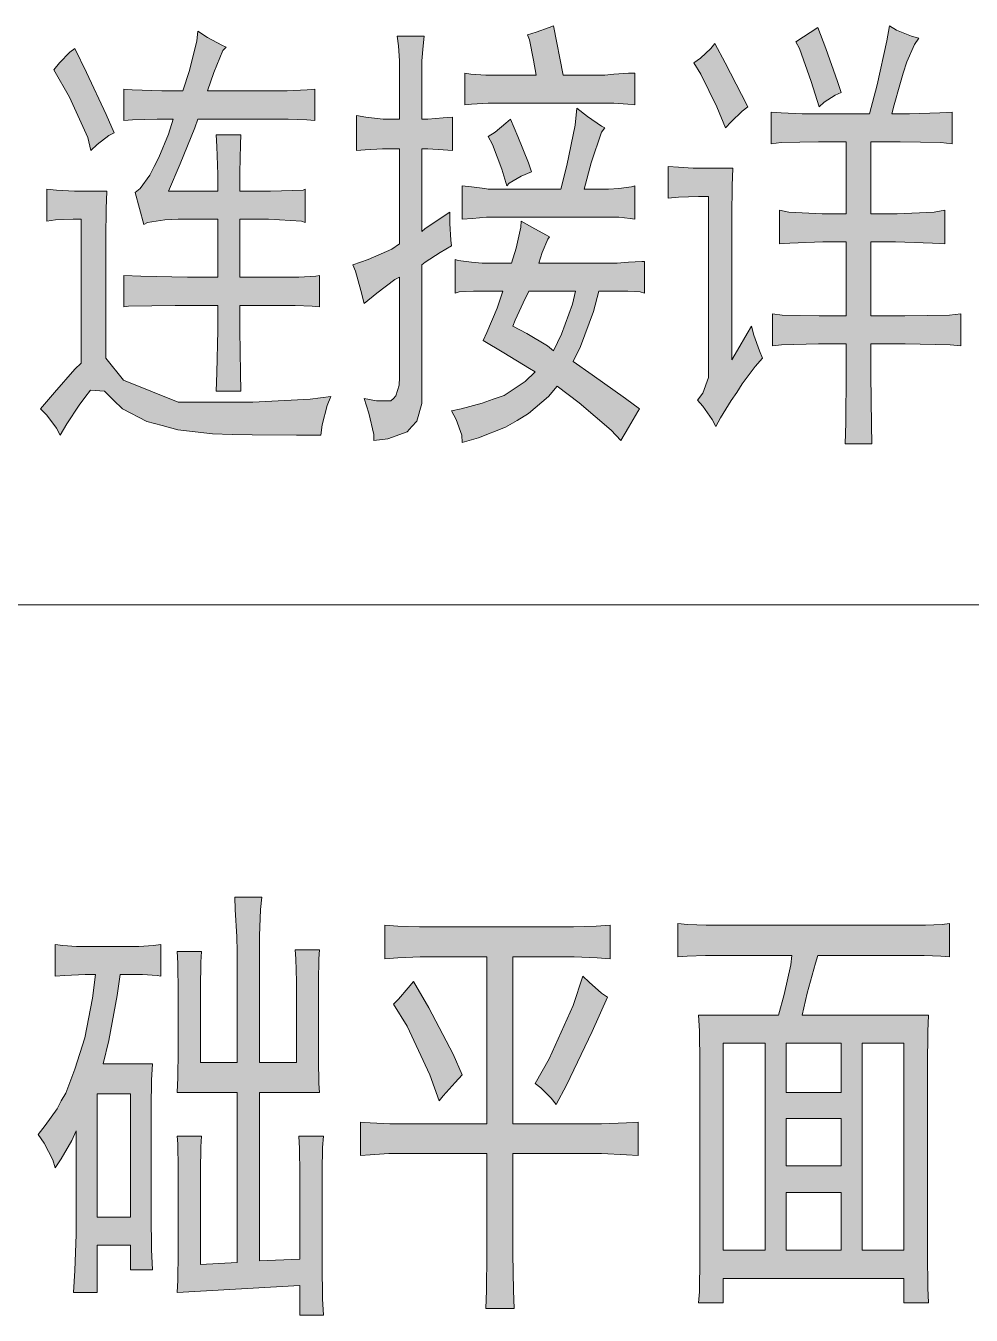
# Model space of a CAD drawing. Header units: millimetres. Extents: x 0 to 207, y 0 to 293.
# Drawn here: x 98.71 to 107.64, y 181.73 to 193.91 of the extents above; entities that cross this region are included whole.
import ezdxf

# ---------------------------------------------------------------- set-up
doc = ezdxf.new("R2010")
doc.units = ezdxf.units.MM

msp = doc.modelspace()

# ---------------------------------------------------------------- hatches: boundary and pattern name
h = msp.add_hatch(color=0)
h.dxf.hatch_style = 2
h.paths.add_polyline_path([(100.192417, 193.301056), (100.252389, 193.491556), (100.322944, 193.773778), (100.333528, 193.8655), (100.42525, 193.805528), (100.559306, 193.731444), (100.601639, 193.713806), (100.569889, 193.682056), (100.485222, 193.473917), (100.42525, 193.301056), (101.053194, 193.301056), (101.176667, 193.301056), (101.367167, 193.308111), (101.437722, 193.315167), (101.437722, 193.018833), (101.363639, 193.025889), (101.18725, 193.032944), (101.088472, 193.032944), (100.333528, 193.032944), (100.305306, 192.951806), (100.164194, 192.609611), (100.054833, 192.352083), (100.5205, 192.352083), (100.5205, 192.510833), (100.513444, 192.775417), (100.506389, 192.884778), (100.739222, 192.884778), (100.735694, 192.793056), (100.728639, 192.528472), (100.728639, 192.352083), (101.017917, 192.352083), (101.328361, 192.362667), (101.346, 192.369722), (101.346, 192.05575), (101.310722, 192.069861), (101.000278, 192.0875), (100.728639, 192.0875), (100.728639, 191.540694), (101.159028, 191.540694), (101.286028, 191.540694), (101.448306, 191.54775), (101.483583, 191.554806), (101.483583, 191.258472), (101.413028, 191.265528), (101.25075, 191.272583), (101.159028, 191.272583), (100.728639, 191.272583), (100.728639, 191.03975), (100.735694, 190.634056), (100.739222, 190.461194), (100.506389, 190.461194), (100.513444, 190.634056), (100.5205, 191.03975), (100.5205, 191.272583), (100.118333, 191.272583), (99.677361, 191.265528), (99.635028, 191.258472), (99.635028, 191.554806), (99.793778, 191.54775), (100.23475, 191.540694), (100.5205, 191.540694), (100.5205, 192.0875), (100.146556, 192.0875), (100.019556, 192.080444), (99.857278, 192.05575), (99.822, 192.038111), (99.740861, 192.337972), (99.786722, 192.376778), (99.878444, 192.503778), (99.920778, 192.584917), (99.963111, 192.669583), (100.054833, 192.891833), (100.100694, 193.032944), (99.949, 193.032944), (99.716167, 193.025889), (99.635028, 193.018833), (99.635028, 193.315167), (99.712639, 193.308111), (99.991333, 193.301056)])
h = msp.add_hatch(color=0)
h.dxf.hatch_style = 2
h.paths.add_polyline_path([(103.529694, 193.449222), (103.505, 193.590333), (103.466194, 193.780833), (103.448556, 193.830222), (103.529694, 193.854917), (103.653167, 193.89725), (103.691972, 193.914889), (103.783694, 193.449222), (104.178806, 193.449222), (104.263472, 193.456278), (104.401056, 193.466861), (104.461028, 193.466861), (104.461028, 193.167), (104.394, 193.174056), (104.263472, 193.184639), (104.192917, 193.184639), (103.169861, 193.184639), (103.074611, 193.184639), (102.919389, 193.174056), (102.855889, 193.167), (102.855889, 193.466861), (102.912333, 193.456278), (103.053444, 193.449222), (103.134583, 193.449222)])
h = msp.add_hatch(color=0)
h.dxf.hatch_style = 2
h.paths.add_polyline_path([(106.68, 193.082333), (106.750556, 193.3575), (106.842278, 193.773778), (106.866972, 193.914889), (106.934, 193.872556), (107.075111, 193.816111), (107.145667, 193.798472), (107.103333, 193.7385), (107.032778, 193.572694), (106.9975, 193.466861), (106.96575, 193.3575), (106.912833, 193.167), (106.888139, 193.082333), (107.057472, 193.082333), (107.343222, 193.092917), (107.459639, 193.099972), (107.459639, 192.800111), (107.353806, 192.810694), (106.969278, 192.81775), (106.690583, 192.81775), (106.690583, 192.136889), (106.941056, 192.136889), (107.290306, 192.154528), (107.389083, 192.172167), (107.389083, 191.854667), (107.272667, 191.861722), (106.923417, 191.872306), (106.690583, 191.872306), (106.690583, 191.173806), (107.011611, 191.173806), (107.434944, 191.180861), (107.540778, 191.191444), (107.540778, 190.891583), (107.442, 190.898639), (107.015139, 190.909222), (106.690583, 190.909222), (106.690583, 190.616417), (106.697639, 190.143694), (106.701167, 189.963778), (106.447167, 189.963778), (106.454222, 190.161333), (106.45775, 190.634056), (106.45775, 190.909222), (106.196694, 190.909222), (105.847444, 190.898639), (105.762778, 190.891583), (105.762778, 191.191444), (105.8545, 191.180861), (106.20375, 191.173806), (106.45775, 191.173806), (106.45775, 191.872306), (106.239028, 191.872306), (105.925056, 191.861722), (105.829806, 191.854667), (105.829806, 192.172167), (105.918, 192.154528), (106.231972, 192.136889), (106.45775, 192.136889), (106.45775, 192.81775), (106.196694, 192.81775), (105.843917, 192.810694), (105.748667, 192.800111), (105.748667, 193.099972), (105.843917, 193.092917), (106.041472, 193.082333), (106.143778, 193.082333)])
h = msp.add_hatch(color=0)
h.dxf.hatch_style = 2
h.paths.add_polyline_path([(106.189639, 193.89725), (106.26725, 193.699694), (106.376611, 193.38925), (106.411889, 193.283417), (106.355444, 193.258722), (106.249611, 193.191694), (106.20375, 193.149361), (106.126139, 193.38925), (106.016778, 193.699694), (105.9815, 193.763194)])
h = msp.add_hatch(color=0)
h.dxf.hatch_style = 2
h.paths.add_polyline_path([(102.238528, 193.032944), (102.238528, 193.530361), (102.238528, 193.583278), (102.227944, 193.724389), (102.217361, 193.816111), (102.471361, 193.816111), (102.460778, 193.724389), (102.450194, 193.583278), (102.450194, 193.530361), (102.450194, 193.032944), (102.506639, 193.032944), (102.651278, 193.043528), (102.739472, 193.050583), (102.739472, 192.736611), (102.651278, 192.743667), (102.506639, 192.750722), (102.450194, 192.750722), (102.450194, 191.971083), (102.478417, 191.995778), (102.612472, 192.0875), (102.714778, 192.154528), (102.714778, 192.045167), (102.721833, 191.889944), (102.728889, 191.837028), (102.623056, 191.773528), (102.481944, 191.681806), (102.450194, 191.657111), (102.450194, 190.461194), (102.450194, 190.344778), (102.400806, 190.178972), (102.354944, 190.129583), (102.309083, 190.076667), (102.129167, 190.013167), (101.995111, 189.995528), (101.995111, 190.051972), (101.94925, 190.253056), (101.903389, 190.394167), (102.019806, 190.369472), (102.157389, 190.369472), (102.182083, 190.394167), (102.20325, 190.418861), (102.235, 190.517639), (102.238528, 190.591722), (102.238528, 191.540694), (102.192667, 191.516), (102.023333, 191.389), (101.903389, 191.290222), (101.871639, 191.413694), (101.82225, 191.597139), (101.797556, 191.657111), (101.942194, 191.7065), (102.164444, 191.805278), (102.238528, 191.854667), (102.238528, 192.750722), (102.157389, 192.750722), (102.07625, 192.750722), (101.913972, 192.743667), (101.832833, 192.736611), (101.832833, 193.068222), (101.921028, 193.050583), (102.083306, 193.032944), (102.157389, 193.032944)])
h = msp.add_hatch(color=0)
h.dxf.hatch_style = 2
h.paths.add_polyline_path([(105.215972, 193.749083), (105.31475, 193.565639), (105.469972, 193.265778), (105.529944, 193.149361), (105.477028, 193.107028), (105.371194, 193.00825), (105.318278, 192.951806), (105.237139, 193.149361), (105.085444, 193.456278), (105.018417, 193.565639), (105.081917, 193.607972), (105.180694, 193.699694)])
h = msp.add_hatch(color=0)
h.dxf.hatch_style = 2
h.paths.add_polyline_path([(99.169361, 193.699694), (99.28225, 193.473917), (99.465694, 193.075278), (99.543306, 192.902417), (99.490389, 192.877722), (99.381028, 192.793056), (99.321056, 192.736611), (99.292833, 192.860083), (99.119972, 193.241083), (98.971806, 193.498611), (99.024722, 193.565639), (99.1235, 193.664417)])
h = msp.add_hatch(color=0)
h.dxf.hatch_style = 2
h.paths.add_polyline_path([(103.914222, 193.13525), (104.013, 193.057639), (104.147056, 192.965917), (104.178806, 192.951806), (104.147056, 192.909472), (104.048278, 192.620194), (103.98125, 192.369722), (104.214083, 192.369722), (104.309333, 192.376778), (104.429278, 192.394417), (104.461028, 192.401472), (104.461028, 192.0875), (104.418694, 192.094556), (104.309333, 192.105139), (104.238778, 192.105139), (103.099306, 192.105139), (103.0605, 192.105139), (102.926444, 192.094556), (102.831194, 192.0875), (102.831194, 192.401472), (102.919389, 192.394417), (103.042861, 192.376778), (103.074611, 192.369722), (103.762528, 192.369722), (103.818972, 192.5955), (103.896583, 192.9765)])
h = msp.add_hatch(color=0)
h.dxf.hatch_style = 2
h.paths.add_polyline_path([(103.286278, 193.032944), (103.356833, 192.867139), (103.455611, 192.620194), (103.483833, 192.535528), (103.388583, 192.493194), (103.275694, 192.426167), (103.251, 192.401472), (103.205139, 192.560222), (103.116944, 192.793056), (103.074611, 192.867139), (103.141639, 192.909472), (103.243944, 192.994139)])
h = msp.add_hatch(color=0)
h.dxf.hatch_style = 2
h.paths.add_polyline_path([(105.388833, 192.570806), (105.381778, 192.401472), (105.37825, 192.11925), (105.37825, 192.002833), (105.37825, 190.757528), (105.431167, 190.84925), (105.522889, 191.008), (105.565222, 191.075028), (105.586389, 190.990361), (105.639306, 190.842194), (105.667528, 190.775167), (105.596972, 190.694028), (105.477028, 190.53175), (105.424111, 190.450611), (105.371194, 190.373), (105.272417, 190.210722), (105.226556, 190.129583), (105.191278, 190.193083), (105.103083, 190.320083), (105.053694, 190.376528), (105.103083, 190.443556), (105.156, 190.591722), (105.156, 190.676389), (105.156, 192.302694), (105.064278, 192.302694), (104.873778, 192.295639), (104.775, 192.285056), (104.775, 192.584917), (104.873778, 192.577861), (105.011361, 192.570806), (105.053694, 192.570806)])
h = msp.add_hatch(color=0)
h.dxf.hatch_style = 2
h.paths.add_polyline_path([(99.47275, 192.352083), (99.465694, 192.186278), (99.462167, 191.914639), (99.462167, 191.805278), (99.462167, 190.775167), (99.6315, 190.567028), (100.146556, 190.358889), (100.495806, 190.358889), (100.852111, 190.358889), (101.395389, 190.387111), (101.589417, 190.411806), (101.554139, 190.327139), (101.508278, 190.143694), (101.494167, 190.044917), (101.264861, 190.044917), (100.845056, 190.048444), (100.658083, 190.051972), (100.471111, 190.059028), (100.143028, 190.097833), (99.994861, 190.136639), (99.850222, 190.175444), (99.620917, 190.295389), (99.53625, 190.376528), (99.451583, 190.461194), (99.317528, 190.471778), (99.264611, 190.401222), (99.211694, 190.330667), (99.095278, 190.154278), (99.031778, 190.044917), (98.9965, 190.111944), (98.904778, 190.235417), (98.844806, 190.295389), (98.978861, 190.450611), (99.169361, 190.669333), (99.229333, 190.725778), (99.229333, 192.0875), (99.15525, 192.0875), (98.989444, 192.080444), (98.904778, 192.069861), (98.904778, 192.369722), (98.9965, 192.362667), (99.165833, 192.352083), (99.239917, 192.352083)])
h = msp.add_hatch(color=0)
h.paths.add_polyline_path([(103.656694, 191.921694), (103.639056, 191.897), (103.586139, 191.773528), (103.554389, 191.671222), (104.295222, 191.671222), (104.401056, 191.681806), (104.528056, 191.688861), (104.55275, 191.688861), (104.55275, 191.389), (104.510417, 191.399583), (104.394, 191.406639), (104.319917, 191.406639), (104.122361, 191.406639), (104.069444, 191.216139), (103.9495, 190.884528), (103.878944, 190.743417), (104.058861, 190.616417), (104.372833, 190.394167), (104.506889, 190.295389), (104.48925, 190.270694), (104.401056, 190.119), (104.3305, 189.995528), (104.238778, 190.094306), (103.935389, 190.351833), (103.72725, 190.510583), (103.646111, 190.411806), (103.455611, 190.249528), (103.349778, 190.186028), (103.240417, 190.122528), (102.982889, 190.020222), (102.831194, 189.977889), (102.827667, 190.044917), (102.77475, 190.193083), (102.728889, 190.27775), (102.820611, 190.295389), (103.018167, 190.348306), (103.124, 190.387111), (103.226306, 190.422389), (103.423861, 190.552917), (103.519111, 190.644639), (103.466194, 190.676389), (103.222778, 190.824556), (103.02875, 190.940972), (103.064028, 191.015056), (103.159278, 191.247889), (103.215722, 191.406639), (103.02875, 191.406639), (102.937028, 191.406639), (102.802972, 191.399583), (102.764167, 191.389), (102.764167, 191.7065), (102.792389, 191.695917), (102.919389, 191.681806), (103.018167, 191.671222), (103.296861, 191.671222), (103.339194, 191.812333), (103.385056, 192.013417), (103.388583, 192.069861), (103.487361, 192.013417), (103.621417, 191.939333)])
h.paths.add_polyline_path([(103.307444, 191.075028), (103.4415, 191.008), (103.635528, 190.891583), (103.691972, 190.842194), (103.769583, 191.000944), (103.871889, 191.283167), (103.900111, 191.406639), (103.459139, 191.406639), (103.406222, 191.297278), (103.332139, 191.131472)])
h = msp.add_hatch(color=0)
h.dxf.hatch_style = 2
h.paths.add_polyline_path([(100.368806, 185.166), (100.36175, 185.067222), (100.358222, 184.81675), (100.358222, 184.668583), (100.358222, 184.11825), (100.703944, 184.11825), (100.703944, 185.166), (100.700417, 185.307111), (100.686306, 185.564639), (100.682778, 185.681056), (100.936778, 185.681056), (100.926194, 185.564639), (100.915611, 185.314167), (100.915611, 185.183639), (100.915611, 184.11825), (101.264861, 184.11825), (101.264861, 184.749722), (101.264861, 184.883778), (101.257806, 185.098972), (101.25075, 185.183639), (101.483583, 185.183639), (101.476528, 185.098972), (101.473, 184.883778), (101.473, 184.749722), (101.473, 184.284056), (101.473, 184.142944), (101.476528, 183.920694), (101.483583, 183.836028), (100.915611, 183.836028), (100.915611, 182.245), (101.296611, 182.259111), (101.296611, 182.939972), (101.296611, 183.066972), (101.293083, 183.306861), (101.286028, 183.423278), (101.518861, 183.423278), (101.511806, 183.313917), (101.508278, 183.091667), (101.508278, 182.97525), (101.508278, 182.375528), (101.508278, 182.209722), (101.511806, 181.885167), (101.518861, 181.729944), (101.296611, 181.729944), (101.296611, 182.012167), (100.135972, 181.945139), (100.143028, 182.061556), (100.146556, 182.319083), (100.146556, 182.460194), (100.146556, 182.957611), (100.146556, 183.116361), (100.143028, 183.349194), (100.135972, 183.423278), (100.368806, 183.423278), (100.36175, 183.320972), (100.358222, 183.091667), (100.358222, 182.957611), (100.358222, 182.209722), (100.703944, 182.227361), (100.703944, 183.836028), (100.135972, 183.836028), (100.143028, 183.977139), (100.146556, 184.227611), (100.146556, 184.336972), (100.146556, 184.601556), (100.146556, 184.774417), (100.143028, 185.056639), (100.135972, 185.166)])
h = msp.add_hatch(color=0)
h.dxf.hatch_style = 2
h.paths.add_polyline_path([(103.797806, 185.398833), (103.882472, 185.398833), (104.097667, 185.405889), (104.228194, 185.416472), (104.228194, 185.098972), (104.104722, 185.106028), (103.889528, 185.116611), (103.797806, 185.116611), (103.307444, 185.116611), (103.307444, 183.539694), (104.016528, 183.539694), (104.147056, 183.539694), (104.383417, 183.54675), (104.492778, 183.553806), (104.492778, 183.239833), (104.383417, 183.246889), (104.147056, 183.257472), (104.016528, 183.257472), (103.307444, 183.257472), (103.307444, 182.491944), (103.307444, 182.3085), (103.3145, 181.962778), (103.321556, 181.793444), (103.053444, 181.793444), (103.0605, 181.962778), (103.064028, 182.3085), (103.064028, 182.491944), (103.064028, 183.257472), (102.217361, 183.257472), (102.136222, 183.257472), (101.959833, 183.246889), (101.868111, 183.239833), (101.868111, 183.553806), (101.959833, 183.54675), (102.146806, 183.539694), (102.238528, 183.539694), (103.064028, 183.539694), (103.064028, 185.116611), (102.517222, 185.116611), (102.432556, 185.116611), (102.220889, 185.106028), (102.100944, 185.098972), (102.100944, 185.416472), (102.220889, 185.405889), (102.4255, 185.398833), (102.506639, 185.398833)])
h = msp.add_hatch(color=0)
h.paths.add_polyline_path([(107.120972, 185.416472), (107.209167, 185.416472), (107.364389, 185.423528), (107.434944, 185.430583), (107.434944, 185.116611), (107.353806, 185.123667), (107.195056, 185.130722), (107.120972, 185.130722), (106.189639, 185.130722), (106.168472, 185.056639), (106.090861, 184.774417), (106.041472, 184.566278), (107.237389, 184.566278), (107.230333, 184.411056), (107.226806, 184.0865), (107.226806, 183.920694), (107.226806, 182.491944), (107.226806, 182.3085), (107.230333, 181.987472), (107.237389, 181.846361), (107.004556, 181.846361), (107.004556, 182.075667), (105.297111, 182.075667), (105.297111, 181.846361), (105.064278, 181.846361), (105.071333, 181.952194), (105.074861, 182.269694), (105.074861, 182.474306), (105.074861, 183.952444), (105.074861, 184.111194), (105.071333, 184.418111), (105.064278, 184.566278), (105.819222, 184.566278), (105.872139, 184.760306), (105.935639, 185.042528), (105.946222, 185.130722), (105.215972, 185.130722), (105.127778, 185.130722), (104.954917, 185.123667), (104.866722, 185.116611), (104.866722, 185.430583), (104.958444, 185.423528), (105.134833, 185.416472), (105.215972, 185.416472)])
h.paths.add_polyline_path([(105.692222, 182.343778), (105.692222, 184.301694), (105.297111, 184.301694), (105.297111, 182.343778)])
h.paths.add_polyline_path([(107.004556, 182.343778), (107.004556, 184.301694), (106.609444, 184.301694), (106.609444, 182.343778)])
h.paths.add_polyline_path([(106.411889, 182.343778), (106.411889, 182.890583), (105.889778, 182.890583), (105.889778, 182.343778)])
h.paths.add_polyline_path([(106.411889, 183.836028), (106.411889, 184.301694), (105.889778, 184.301694), (105.889778, 183.836028)])
h.paths.add_polyline_path([(106.411889, 183.141056), (106.411889, 183.589083), (105.889778, 183.589083), (105.889778, 183.141056)])
h = msp.add_hatch(color=0)
h.paths.add_polyline_path([(99.705583, 185.215389), (99.776139, 185.215389), (99.913722, 185.222444), (99.984278, 185.233028), (99.984278, 184.933167), (99.949, 184.940222), (99.811417, 184.950806), (99.705583, 184.950806), (99.59975, 184.950806), (99.571528, 184.749722), (99.490389, 184.326389), (99.437472, 184.104139), (99.903139, 184.104139), (99.896083, 183.952444), (99.892556, 183.694917), (99.892556, 183.589083), (99.892556, 182.809444), (99.892556, 182.675389), (99.896083, 182.350833), (99.903139, 182.160333), (99.695, 182.160333), (99.695, 182.393167), (99.381028, 182.393167), (99.381028, 181.945139), (99.158778, 181.945139), (99.169361, 182.153278), (99.183472, 182.491944), (99.183472, 182.626), (99.183472, 183.472667), (99.141139, 183.380944), (99.042361, 183.208083), (98.985917, 183.123417), (98.961222, 183.1975), (98.880083, 183.35625), (98.823639, 183.437389), (98.890667, 183.522056), (99.003556, 183.680806), (99.042361, 183.754889), (99.084694, 183.828972), (99.169361, 184.05475), (99.21875, 184.202917), (99.264611, 184.351083), (99.338694, 184.725028), (99.366917, 184.950806), (99.268139, 184.950806), (99.077639, 184.940222), (98.985917, 184.933167), (98.985917, 185.233028), (99.056472, 185.222444), (99.187, 185.215389), (99.254028, 185.215389)])
h.paths.add_polyline_path([(99.695, 182.65775), (99.695, 183.821917), (99.381028, 183.821917), (99.381028, 182.65775)])
h = msp.add_hatch(color=0)
h.dxf.hatch_style = 2
h.paths.add_polyline_path([(102.612472, 183.754889), (102.524278, 184.001833), (102.309083, 184.460444), (102.182083, 184.668583), (102.227944, 184.717972), (102.319667, 184.823806), (102.369056, 184.883778), (102.513694, 184.633306), (102.746528, 184.195861), (102.831194, 184.001833), (102.764167, 183.92775), (102.651278, 183.804278)])
h = msp.add_hatch(color=0)
h.dxf.hatch_style = 2
h.paths.add_polyline_path([(103.519111, 183.920694), (103.653167, 184.153528), (103.878944, 184.658), (103.970667, 184.933167), (104.030639, 184.876722), (104.147056, 184.774417), (104.2035, 184.735611), (104.058861, 184.411056), (103.815444, 183.903056), (103.716667, 183.719611), (103.670806, 183.779583), (103.572028, 183.878361)])

# ---------------------------------------------------------------- linework, layer by layer
at = {"color": 0, "lineweight": 0}
for points in [[(100.192417, 193.301056), (100.252389, 193.491556), (100.322944, 193.773778), (100.333528, 193.8655), (100.42525, 193.805528), (100.559306, 193.731444), (100.601639, 193.713806), (100.569889, 193.682056), (100.485222, 193.473917), (100.42525, 193.301056), (101.053194, 193.301056), (101.176667, 193.301056), (101.367167, 193.308111), (101.437722, 193.315167), (101.437722, 193.018833), (101.363639, 193.025889), (101.18725, 193.032944), (101.088472, 193.032944), (100.333528, 193.032944), (100.305306, 192.951806), (100.164194, 192.609611), (100.054833, 192.352083), (100.5205, 192.352083), (100.5205, 192.510833), (100.513444, 192.775417), (100.506389, 192.884778), (100.739222, 192.884778), (100.735694, 192.793056), (100.728639, 192.528472), (100.728639, 192.352083), (101.017917, 192.352083), (101.328361, 192.362667), (101.346, 192.369722), (101.346, 192.05575), (101.310722, 192.069861), (101.000278, 192.0875), (100.728639, 192.0875), (100.728639, 191.540694), (101.159028, 191.540694), (101.286028, 191.540694), (101.448306, 191.54775), (101.483583, 191.554806), (101.483583, 191.258472), (101.413028, 191.265528), (101.25075, 191.272583), (101.159028, 191.272583), (100.728639, 191.272583), (100.728639, 191.03975), (100.735694, 190.634056), (100.739222, 190.461194), (100.506389, 190.461194), (100.513444, 190.634056), (100.5205, 191.03975), (100.5205, 191.272583), (100.118333, 191.272583), (99.677361, 191.265528), (99.635028, 191.258472), (99.635028, 191.554806), (99.793778, 191.54775), (100.23475, 191.540694), (100.5205, 191.540694), (100.5205, 192.0875), (100.146556, 192.0875), (100.019556, 192.080444), (99.857278, 192.05575), (99.822, 192.038111), (99.740861, 192.337972), (99.786722, 192.376778), (99.878444, 192.503778), (99.920778, 192.584917), (99.963111, 192.669583), (100.054833, 192.891833), (100.100694, 193.032944), (99.949, 193.032944), (99.716167, 193.025889), (99.635028, 193.018833), (99.635028, 193.315167), (99.712639, 193.308111), (99.991333, 193.301056)], [(103.529694, 193.449222), (103.505, 193.590333), (103.466194, 193.780833), (103.448556, 193.830222), (103.529694, 193.854917), (103.653167, 193.89725), (103.691972, 193.914889), (103.783694, 193.449222), (104.178806, 193.449222), (104.263472, 193.456278), (104.401056, 193.466861), (104.461028, 193.466861), (104.461028, 193.167), (104.394, 193.174056), (104.263472, 193.184639), (104.192917, 193.184639), (103.169861, 193.184639), (103.074611, 193.184639), (102.919389, 193.174056), (102.855889, 193.167), (102.855889, 193.466861), (102.912333, 193.456278), (103.053444, 193.449222), (103.134583, 193.449222)], [(106.68, 193.082333), (106.750556, 193.3575), (106.842278, 193.773778), (106.866972, 193.914889), (106.934, 193.872556), (107.075111, 193.816111), (107.145667, 193.798472), (107.103333, 193.7385), (107.032778, 193.572694), (106.9975, 193.466861), (106.96575, 193.3575), (106.912833, 193.167), (106.888139, 193.082333), (107.057472, 193.082333), (107.343222, 193.092917), (107.459639, 193.099972), (107.459639, 192.800111), (107.353806, 192.810694), (106.969278, 192.81775), (106.690583, 192.81775), (106.690583, 192.136889), (106.941056, 192.136889), (107.290306, 192.154528), (107.389083, 192.172167), (107.389083, 191.854667), (107.272667, 191.861722), (106.923417, 191.872306), (106.690583, 191.872306), (106.690583, 191.173806), (107.011611, 191.173806), (107.434944, 191.180861), (107.540778, 191.191444), (107.540778, 190.891583), (107.442, 190.898639), (107.015139, 190.909222), (106.690583, 190.909222), (106.690583, 190.616417), (106.697639, 190.143694), (106.701167, 189.963778), (106.447167, 189.963778), (106.454222, 190.161333), (106.45775, 190.634056), (106.45775, 190.909222), (106.196694, 190.909222), (105.847444, 190.898639), (105.762778, 190.891583), (105.762778, 191.191444), (105.8545, 191.180861), (106.20375, 191.173806), (106.45775, 191.173806), (106.45775, 191.872306), (106.239028, 191.872306), (105.925056, 191.861722), (105.829806, 191.854667), (105.829806, 192.172167), (105.918, 192.154528), (106.231972, 192.136889), (106.45775, 192.136889), (106.45775, 192.81775), (106.196694, 192.81775), (105.843917, 192.810694), (105.748667, 192.800111), (105.748667, 193.099972), (105.843917, 193.092917), (106.041472, 193.082333), (106.143778, 193.082333)], [(106.189639, 193.89725), (106.26725, 193.699694), (106.376611, 193.38925), (106.411889, 193.283417), (106.355444, 193.258722), (106.249611, 193.191694), (106.20375, 193.149361), (106.126139, 193.38925), (106.016778, 193.699694), (105.9815, 193.763194)], [(102.238528, 193.032944), (102.238528, 193.530361), (102.238528, 193.583278), (102.227944, 193.724389), (102.217361, 193.816111), (102.471361, 193.816111), (102.460778, 193.724389), (102.450194, 193.583278), (102.450194, 193.530361), (102.450194, 193.032944), (102.506639, 193.032944), (102.651278, 193.043528), (102.739472, 193.050583), (102.739472, 192.736611), (102.651278, 192.743667), (102.506639, 192.750722), (102.450194, 192.750722), (102.450194, 191.971083), (102.478417, 191.995778), (102.612472, 192.0875), (102.714778, 192.154528), (102.714778, 192.045167), (102.721833, 191.889944), (102.728889, 191.837028), (102.623056, 191.773528), (102.481944, 191.681806), (102.450194, 191.657111), (102.450194, 190.461194), (102.450194, 190.344778), (102.400806, 190.178972), (102.354944, 190.129583), (102.309083, 190.076667), (102.129167, 190.013167), (101.995111, 189.995528), (101.995111, 190.051972), (101.94925, 190.253056), (101.903389, 190.394167), (102.019806, 190.369472), (102.157389, 190.369472), (102.182083, 190.394167), (102.20325, 190.418861), (102.235, 190.517639), (102.238528, 190.591722), (102.238528, 191.540694), (102.192667, 191.516), (102.023333, 191.389), (101.903389, 191.290222), (101.871639, 191.413694), (101.82225, 191.597139), (101.797556, 191.657111), (101.942194, 191.7065), (102.164444, 191.805278), (102.238528, 191.854667), (102.238528, 192.750722), (102.157389, 192.750722), (102.07625, 192.750722), (101.913972, 192.743667), (101.832833, 192.736611), (101.832833, 193.068222), (101.921028, 193.050583), (102.083306, 193.032944), (102.157389, 193.032944)], [(105.215972, 193.749083), (105.31475, 193.565639), (105.469972, 193.265778), (105.529944, 193.149361), (105.477028, 193.107028), (105.371194, 193.00825), (105.318278, 192.951806), (105.237139, 193.149361), (105.085444, 193.456278), (105.018417, 193.565639), (105.081917, 193.607972), (105.180694, 193.699694)], [(99.169361, 193.699694), (99.28225, 193.473917), (99.465694, 193.075278), (99.543306, 192.902417), (99.490389, 192.877722), (99.381028, 192.793056), (99.321056, 192.736611), (99.292833, 192.860083), (99.119972, 193.241083), (98.971806, 193.498611), (99.024722, 193.565639), (99.1235, 193.664417)], [(103.914222, 193.13525), (104.013, 193.057639), (104.147056, 192.965917), (104.178806, 192.951806), (104.147056, 192.909472), (104.048278, 192.620194), (103.98125, 192.369722), (104.214083, 192.369722), (104.309333, 192.376778), (104.429278, 192.394417), (104.461028, 192.401472), (104.461028, 192.0875), (104.418694, 192.094556), (104.309333, 192.105139), (104.238778, 192.105139), (103.099306, 192.105139), (103.0605, 192.105139), (102.926444, 192.094556), (102.831194, 192.0875), (102.831194, 192.401472), (102.919389, 192.394417), (103.042861, 192.376778), (103.074611, 192.369722), (103.762528, 192.369722), (103.818972, 192.5955), (103.896583, 192.9765)], [(103.286278, 193.032944), (103.356833, 192.867139), (103.455611, 192.620194), (103.483833, 192.535528), (103.388583, 192.493194), (103.275694, 192.426167), (103.251, 192.401472), (103.205139, 192.560222), (103.116944, 192.793056), (103.074611, 192.867139), (103.141639, 192.909472), (103.243944, 192.994139)], [(105.388833, 192.570806), (105.381778, 192.401472), (105.37825, 192.11925), (105.37825, 192.002833), (105.37825, 190.757528), (105.431167, 190.84925), (105.522889, 191.008), (105.565222, 191.075028), (105.586389, 190.990361), (105.639306, 190.842194), (105.667528, 190.775167), (105.596972, 190.694028), (105.477028, 190.53175), (105.424111, 190.450611), (105.371194, 190.373), (105.272417, 190.210722), (105.226556, 190.129583), (105.191278, 190.193083), (105.103083, 190.320083), (105.053694, 190.376528), (105.103083, 190.443556), (105.156, 190.591722), (105.156, 190.676389), (105.156, 192.302694), (105.064278, 192.302694), (104.873778, 192.295639), (104.775, 192.285056), (104.775, 192.584917), (104.873778, 192.577861), (105.011361, 192.570806), (105.053694, 192.570806)], [(99.47275, 192.352083), (99.465694, 192.186278), (99.462167, 191.914639), (99.462167, 191.805278), (99.462167, 190.775167), (99.6315, 190.567028), (100.146556, 190.358889), (100.495806, 190.358889), (100.852111, 190.358889), (101.395389, 190.387111), (101.589417, 190.411806), (101.554139, 190.327139), (101.508278, 190.143694), (101.494167, 190.044917), (101.264861, 190.044917), (100.845056, 190.048444), (100.658083, 190.051972), (100.471111, 190.059028), (100.143028, 190.097833), (99.994861, 190.136639), (99.850222, 190.175444), (99.620917, 190.295389), (99.53625, 190.376528), (99.451583, 190.461194), (99.317528, 190.471778), (99.264611, 190.401222), (99.211694, 190.330667), (99.095278, 190.154278), (99.031778, 190.044917), (98.9965, 190.111944), (98.904778, 190.235417), (98.844806, 190.295389), (98.978861, 190.450611), (99.169361, 190.669333), (99.229333, 190.725778), (99.229333, 192.0875), (99.15525, 192.0875), (98.989444, 192.080444), (98.904778, 192.069861), (98.904778, 192.369722), (98.9965, 192.362667), (99.165833, 192.352083), (99.239917, 192.352083)], [(103.656694, 191.921694), (103.639056, 191.897), (103.586139, 191.773528), (103.554389, 191.671222), (104.295222, 191.671222), (104.401056, 191.681806), (104.528056, 191.688861), (104.55275, 191.688861), (104.55275, 191.389), (104.510417, 191.399583), (104.394, 191.406639), (104.319917, 191.406639), (104.122361, 191.406639), (104.069444, 191.216139), (103.9495, 190.884528), (103.878944, 190.743417), (104.058861, 190.616417), (104.372833, 190.394167), (104.506889, 190.295389), (104.48925, 190.270694), (104.401056, 190.119), (104.3305, 189.995528), (104.238778, 190.094306), (103.935389, 190.351833), (103.72725, 190.510583), (103.646111, 190.411806), (103.455611, 190.249528), (103.349778, 190.186028), (103.240417, 190.122528), (102.982889, 190.020222), (102.831194, 189.977889), (102.827667, 190.044917), (102.77475, 190.193083), (102.728889, 190.27775), (102.820611, 190.295389), (103.018167, 190.348306), (103.124, 190.387111), (103.226306, 190.422389), (103.423861, 190.552917), (103.519111, 190.644639), (103.466194, 190.676389), (103.222778, 190.824556), (103.02875, 190.940972), (103.064028, 191.015056), (103.159278, 191.247889), (103.215722, 191.406639), (103.02875, 191.406639), (102.937028, 191.406639), (102.802972, 191.399583), (102.764167, 191.389), (102.764167, 191.7065), (102.792389, 191.695917), (102.919389, 191.681806), (103.018167, 191.671222), (103.296861, 191.671222), (103.339194, 191.812333), (103.385056, 192.013417), (103.388583, 192.069861), (103.487361, 192.013417), (103.621417, 191.939333)], [(103.307444, 191.075028), (103.4415, 191.008), (103.635528, 190.891583), (103.691972, 190.842194), (103.769583, 191.000944), (103.871889, 191.283167), (103.900111, 191.406639), (103.459139, 191.406639), (103.406222, 191.297278), (103.332139, 191.131472)], [(100.368806, 185.166), (100.36175, 185.067222), (100.358222, 184.81675), (100.358222, 184.668583), (100.358222, 184.11825), (100.703944, 184.11825), (100.703944, 185.166), (100.700417, 185.307111), (100.686306, 185.564639), (100.682778, 185.681056), (100.936778, 185.681056), (100.926194, 185.564639), (100.915611, 185.314167), (100.915611, 185.183639), (100.915611, 184.11825), (101.264861, 184.11825), (101.264861, 184.749722), (101.264861, 184.883778), (101.257806, 185.098972), (101.25075, 185.183639), (101.483583, 185.183639), (101.476528, 185.098972), (101.473, 184.883778), (101.473, 184.749722), (101.473, 184.284056), (101.473, 184.142944), (101.476528, 183.920694), (101.483583, 183.836028), (100.915611, 183.836028), (100.915611, 182.245), (101.296611, 182.259111), (101.296611, 182.939972), (101.296611, 183.066972), (101.293083, 183.306861), (101.286028, 183.423278), (101.518861, 183.423278), (101.511806, 183.313917), (101.508278, 183.091667), (101.508278, 182.97525), (101.508278, 182.375528), (101.508278, 182.209722), (101.511806, 181.885167), (101.518861, 181.729944), (101.296611, 181.729944), (101.296611, 182.012167), (100.135972, 181.945139), (100.143028, 182.061556), (100.146556, 182.319083), (100.146556, 182.460194), (100.146556, 182.957611), (100.146556, 183.116361), (100.143028, 183.349194), (100.135972, 183.423278), (100.368806, 183.423278), (100.36175, 183.320972), (100.358222, 183.091667), (100.358222, 182.957611), (100.358222, 182.209722), (100.703944, 182.227361), (100.703944, 183.836028), (100.135972, 183.836028), (100.143028, 183.977139), (100.146556, 184.227611), (100.146556, 184.336972), (100.146556, 184.601556), (100.146556, 184.774417), (100.143028, 185.056639), (100.135972, 185.166)], [(103.797806, 185.398833), (103.882472, 185.398833), (104.097667, 185.405889), (104.228194, 185.416472), (104.228194, 185.098972), (104.104722, 185.106028), (103.889528, 185.116611), (103.797806, 185.116611), (103.307444, 185.116611), (103.307444, 183.539694), (104.016528, 183.539694), (104.147056, 183.539694), (104.383417, 183.54675), (104.492778, 183.553806), (104.492778, 183.239833), (104.383417, 183.246889), (104.147056, 183.257472), (104.016528, 183.257472), (103.307444, 183.257472), (103.307444, 182.491944), (103.307444, 182.3085), (103.3145, 181.962778), (103.321556, 181.793444), (103.053444, 181.793444), (103.0605, 181.962778), (103.064028, 182.3085), (103.064028, 182.491944), (103.064028, 183.257472), (102.217361, 183.257472), (102.136222, 183.257472), (101.959833, 183.246889), (101.868111, 183.239833), (101.868111, 183.553806), (101.959833, 183.54675), (102.146806, 183.539694), (102.238528, 183.539694), (103.064028, 183.539694), (103.064028, 185.116611), (102.517222, 185.116611), (102.432556, 185.116611), (102.220889, 185.106028), (102.100944, 185.098972), (102.100944, 185.416472), (102.220889, 185.405889), (102.4255, 185.398833), (102.506639, 185.398833)], [(107.120972, 185.416472), (107.209167, 185.416472), (107.364389, 185.423528), (107.434944, 185.430583), (107.434944, 185.116611), (107.353806, 185.123667), (107.195056, 185.130722), (107.120972, 185.130722), (106.189639, 185.130722), (106.168472, 185.056639), (106.090861, 184.774417), (106.041472, 184.566278), (107.237389, 184.566278), (107.230333, 184.411056), (107.226806, 184.0865), (107.226806, 183.920694), (107.226806, 182.491944), (107.226806, 182.3085), (107.230333, 181.987472), (107.237389, 181.846361), (107.004556, 181.846361), (107.004556, 182.075667), (105.297111, 182.075667), (105.297111, 181.846361), (105.064278, 181.846361), (105.071333, 181.952194), (105.074861, 182.269694), (105.074861, 182.474306), (105.074861, 183.952444), (105.074861, 184.111194), (105.071333, 184.418111), (105.064278, 184.566278), (105.819222, 184.566278), (105.872139, 184.760306), (105.935639, 185.042528), (105.946222, 185.130722), (105.215972, 185.130722), (105.127778, 185.130722), (104.954917, 185.123667), (104.866722, 185.116611), (104.866722, 185.430583), (104.958444, 185.423528), (105.134833, 185.416472), (105.215972, 185.416472)], [(99.705583, 185.215389), (99.776139, 185.215389), (99.913722, 185.222444), (99.984278, 185.233028), (99.984278, 184.933167), (99.949, 184.940222), (99.811417, 184.950806), (99.705583, 184.950806), (99.59975, 184.950806), (99.571528, 184.749722), (99.490389, 184.326389), (99.437472, 184.104139), (99.903139, 184.104139), (99.896083, 183.952444), (99.892556, 183.694917), (99.892556, 183.589083), (99.892556, 182.809444), (99.892556, 182.675389), (99.896083, 182.350833), (99.903139, 182.160333), (99.695, 182.160333), (99.695, 182.393167), (99.381028, 182.393167), (99.381028, 181.945139), (99.158778, 181.945139), (99.169361, 182.153278), (99.183472, 182.491944), (99.183472, 182.626), (99.183472, 183.472667), (99.141139, 183.380944), (99.042361, 183.208083), (98.985917, 183.123417), (98.961222, 183.1975), (98.880083, 183.35625), (98.823639, 183.437389), (98.890667, 183.522056), (99.003556, 183.680806), (99.042361, 183.754889), (99.084694, 183.828972), (99.169361, 184.05475), (99.21875, 184.202917), (99.264611, 184.351083), (99.338694, 184.725028), (99.366917, 184.950806), (99.268139, 184.950806), (99.077639, 184.940222), (98.985917, 184.933167), (98.985917, 185.233028), (99.056472, 185.222444), (99.187, 185.215389), (99.254028, 185.215389)], [(102.612472, 183.754889), (102.524278, 184.001833), (102.309083, 184.460444), (102.182083, 184.668583), (102.227944, 184.717972), (102.319667, 184.823806), (102.369056, 184.883778), (102.513694, 184.633306), (102.746528, 184.195861), (102.831194, 184.001833), (102.764167, 183.92775), (102.651278, 183.804278)], [(103.519111, 183.920694), (103.653167, 184.153528), (103.878944, 184.658), (103.970667, 184.933167), (104.030639, 184.876722), (104.147056, 184.774417), (104.2035, 184.735611), (104.058861, 184.411056), (103.815444, 183.903056), (103.716667, 183.719611), (103.670806, 183.779583), (103.572028, 183.878361)], [(105.692222, 182.343778), (105.692222, 184.301694), (105.297111, 184.301694), (105.297111, 182.343778)], [(106.411889, 183.836028), (106.411889, 184.301694), (105.889778, 184.301694), (105.889778, 183.836028)], [(107.004556, 182.343778), (107.004556, 184.301694), (106.609444, 184.301694), (106.609444, 182.343778)], [(99.695, 182.65775), (99.695, 183.821917), (99.381028, 183.821917), (99.381028, 182.65775)], [(106.411889, 183.141056), (106.411889, 183.589083), (105.889778, 183.589083), (105.889778, 183.141056)], [(106.411889, 182.343778), (106.411889, 182.890583), (105.889778, 182.890583), (105.889778, 182.343778)]]:
    msp.add_lwpolyline(points, close=True, dxfattribs=at)
msp.add_lwpolyline([(25.124833, 188.443306), (201.9935, 188.443306)], dxfattribs=at)

doc.saveas('drawing.dxf')
